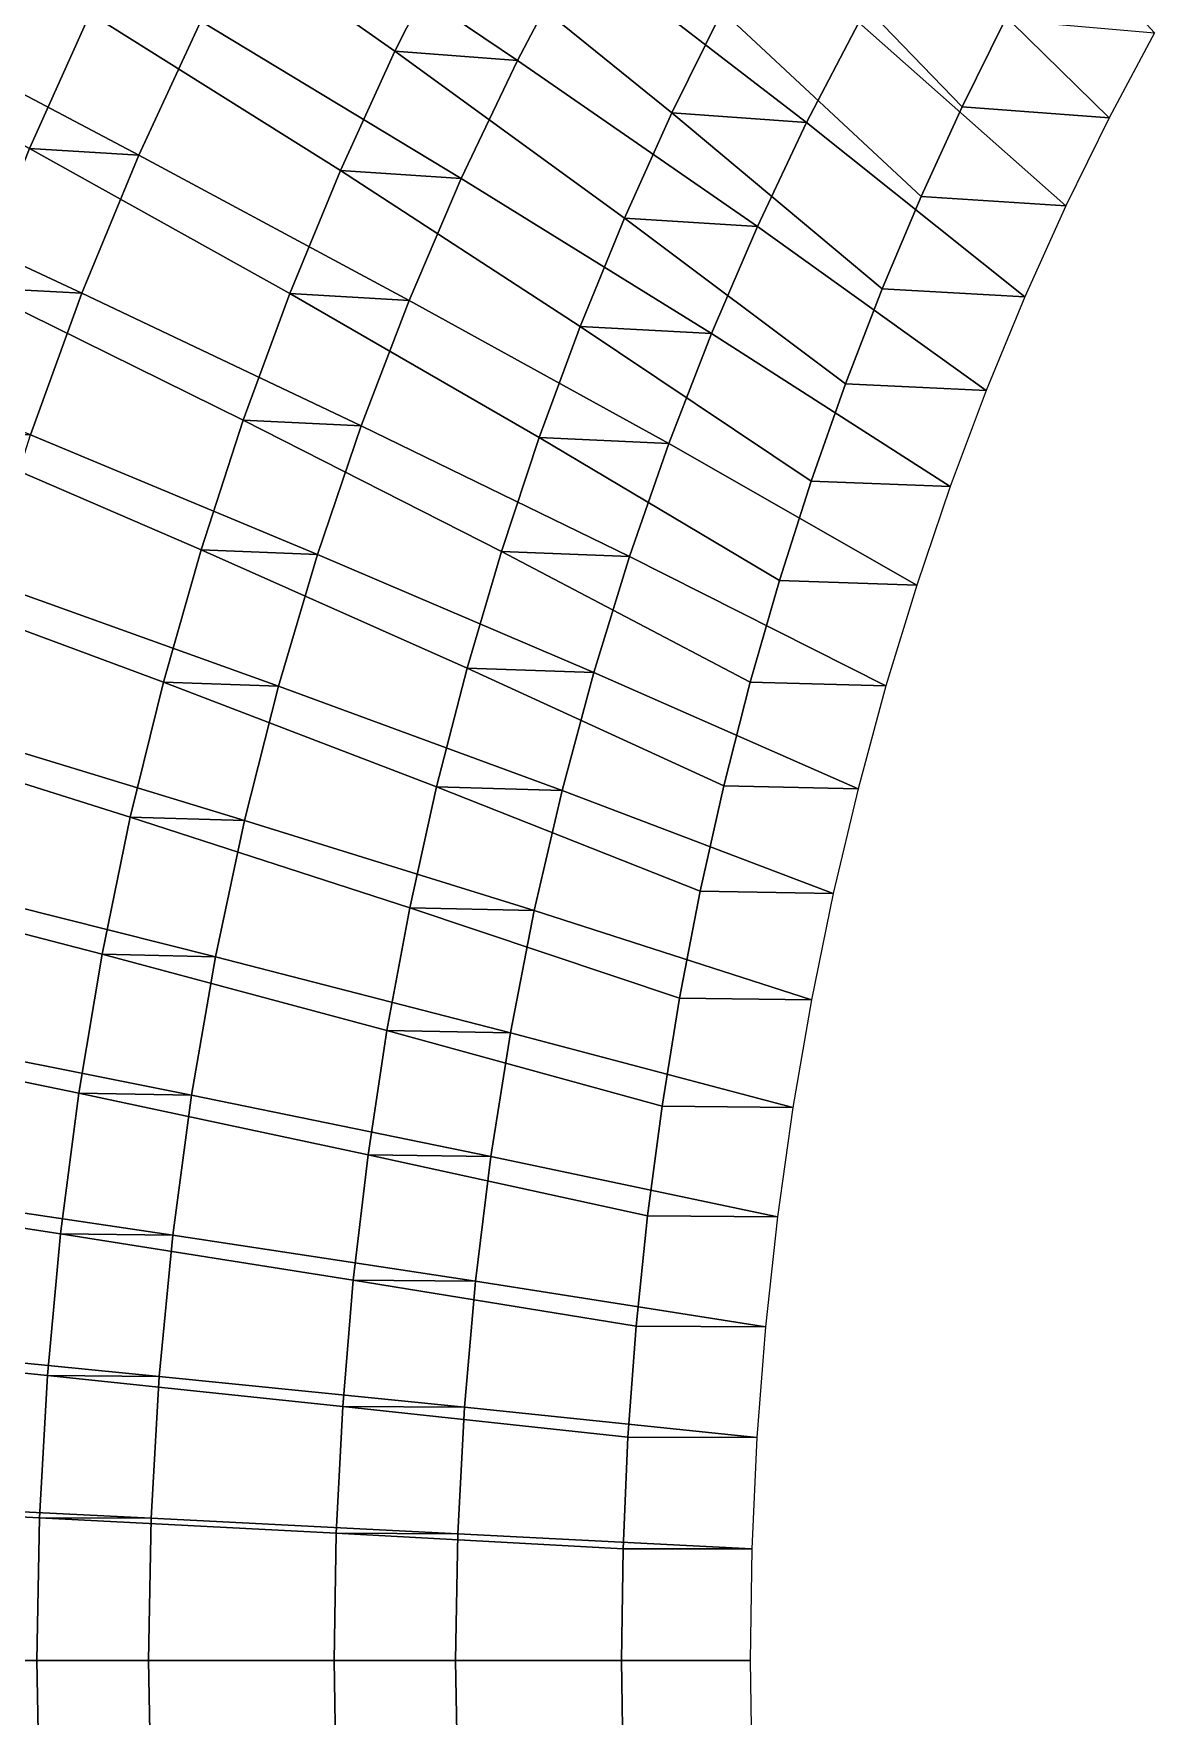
# Model space of a CAD drawing. Header units: metres. Extents: x -2184624 to 1125696, y -1900362 to 1900362.
# Drawn here: x -267987 to -135756, y -6583 to 191972 of the extents above; entities that cross this region are included whole.
import ezdxf

# ---------------------------------------------------------------- set-up
doc = ezdxf.new("R2010")
doc.units = ezdxf.units.M

msp = doc.modelspace()

# ---------------------------------------------------------------- linework, layer by layer
for points in [[(-225351.78, 189896.58, 364849.22), (-253666.45, 209773.9, 389128.78), (-245485.69, 224632.67, 383734.12), (-218485.58, 203520.86, 359870.5)], [(-210905.22, 188817.98, 382062.97), (-240402.67, 208715.47, 406558.66), (-232011.31, 223415.83, 401149.8), (-203825.39, 202279.48, 377048.12)], [(-192682.67, 182610.38, 334789.94), (-218485.58, 203520.86, 359870.5), (-211214.88, 216658.73, 354535.1), (-186768.34, 194621.98, 329953.7)], [(-158441.64, 183327.81, 299600.4), (-180542.2, 206224.4, 324803.12), (-174025.88, 217402.19, 319344.5), (-153366.38, 193594.34, 294763.62)], [(-176782.36, 181470.16, 351681.06), (-203825.39, 202279.48, 377048.12), (-196327.62, 215237.48, 371672.28), (-170634.38, 193303.08, 346774.75)], [(-141096.98, 182035.62, 316289.6), (-164162.67, 204707.1, 341547.88), (-157389.94, 215665.66, 336006.56), (-135755.97, 192085.28, 311336.2)], [(-268459.06, 178436.94, 398722.38), (-300426.88, 195803.19, 422300.47), (-292129.34, 213157.7, 417393.6), (-261335.2, 194364.02, 394127.4)], [(-255572.4, 177650.34, 416173.38), (-288664.3, 195097.06, 439892.53), (-280186.9, 212331.55, 434991.47), (-248267.52, 193448.58, 411568.9)], [(-231785.72, 175810.95, 369464.4), (-261335.2, 194364.02, 394127.4), (-253666.45, 209773.9, 389128.78), (-225351.78, 189896.58, 364849.22)], [(-253666.45, 209773.9, 389128.78), (-240402.67, 208715.47, 406558.66), (-210905.22, 188817.98, 382062.97), (-225351.78, 189896.58, 364849.22)], [(-225351.78, 189896.58, 364849.22), (-210905.22, 188817.98, 382062.97), (-240402.67, 208715.47, 406558.66), (-253666.45, 209773.9, 389128.78)], [(-217538.6, 174879.3, 386710.28), (-248267.52, 193448.58, 411568.9), (-240402.67, 208715.47, 406558.66), (-210905.22, 188817.98, 382062.97)], [(-163280.98, 172741.55, 304166.03), (-186768.34, 194621.98, 329953.7), (-180542.2, 206224.4, 324803.12), (-158441.64, 183327.81, 299600.4)], [(-180542.2, 206224.4, 324803.12), (-164162.67, 204707.1, 341547.88), (-141096.98, 182035.62, 316289.6), (-158441.64, 183327.81, 299600.4)], [(-158441.64, 183327.81, 299600.4), (-141096.98, 182035.62, 316289.6), (-164162.67, 204707.1, 341547.88), (-180542.2, 206224.4, 324803.12)], [(-146192.02, 171643.23, 320963.97), (-170634.38, 193303.08, 346774.75), (-164162.67, 204707.1, 341547.88), (-141096.98, 182035.62, 316289.6)], [(-198263.16, 170207.02, 339305.1), (-225351.78, 189896.58, 364849.22), (-218485.58, 203520.86, 359870.5), (-192682.67, 182610.38, 334789.94)], [(-225351.78, 189896.58, 364849.22), (-210905.22, 188817.98, 382062.97), (-203825.39, 202279.48, 377048.12), (-218485.58, 203520.86, 359870.5)], [(-218485.58, 203520.86, 359870.5), (-203825.39, 202279.48, 377048.12), (-210905.22, 188817.98, 382062.97), (-225351.78, 189896.58, 364849.22)], [(-218485.58, 203520.86, 359870.5), (-203825.39, 202279.48, 377048.12), (-176782.36, 181470.16, 351681.06), (-192682.67, 182610.38, 334789.94)], [(-192682.67, 182610.38, 334789.94), (-176782.36, 181470.16, 351681.06), (-203825.39, 202279.48, 377048.12), (-218485.58, 203520.86, 359870.5)], [(-182583.4, 169227.17, 356260.22), (-210905.22, 188817.98, 382062.97), (-203825.39, 202279.48, 377048.12), (-176782.36, 181470.16, 351681.06)], [(-300426.88, 195803.19, 422300.47), (-288664.3, 195097.06, 439892.53), (-255572.4, 177650.34, 416173.38), (-268459.06, 178436.94, 398722.38)], [(-268459.06, 178436.94, 398722.38), (-255572.4, 177650.34, 416173.38), (-288664.3, 195097.06, 439892.53), (-300426.88, 195803.19, 422300.47)], [(-262285.62, 161358.88, 420364.97), (-296456.16, 177291.25, 444353.16), (-288664.3, 195097.06, 439892.53), (-255572.4, 177650.34, 416173.38)], [(-167869.33, 161847.27, 308454.5), (-192682.67, 182610.38, 334789.94), (-186768.34, 194621.98, 329953.7), (-163280.98, 172741.55, 304166.03)], [(-192682.67, 182610.38, 334789.94), (-176782.36, 181470.16, 351681.06), (-170634.38, 193303.08, 346774.75), (-186768.34, 194621.98, 329953.7)], [(-186768.34, 194621.98, 329953.7), (-170634.38, 193303.08, 346774.75), (-176782.36, 181470.16, 351681.06), (-192682.67, 182610.38, 334789.94)], [(-186768.34, 194621.98, 329953.7), (-170634.38, 193303.08, 346774.75), (-146192.02, 171643.23, 320963.97), (-163280.98, 172741.55, 304166.03)], [(-163280.98, 172741.55, 304166.03), (-146192.02, 171643.23, 320963.97), (-170634.38, 193303.08, 346774.75), (-186768.34, 194621.98, 329953.7)], [(-237760.64, 161292.2, 373708.5), (-268459.06, 178436.94, 398722.38), (-261335.2, 194364.02, 394127.4), (-231785.72, 175810.95, 369464.4)], [(-268459.06, 178436.94, 398722.38), (-255572.4, 177650.34, 416173.38), (-248267.52, 193448.58, 411568.9), (-261335.2, 194364.02, 394127.4)], [(-261335.2, 194364.02, 394127.4), (-248267.52, 193448.58, 411568.9), (-255572.4, 177650.34, 416173.38), (-268459.06, 178436.94, 398722.38)], [(-261335.2, 194364.02, 394127.4), (-248267.52, 193448.58, 411568.9), (-217538.6, 174879.3, 386710.28), (-231785.72, 175810.95, 369464.4)], [(-231785.72, 175810.95, 369464.4), (-217538.6, 174879.3, 386710.28), (-248267.52, 193448.58, 411568.9), (-261335.2, 194364.02, 394127.4)], [(-223698.08, 160492.8, 390982.75), (-255572.4, 177650.34, 416173.38), (-248267.52, 193448.58, 411568.9), (-217538.6, 174879.3, 386710.28)], [(-151024.64, 160920.92, 325353.5), (-176782.36, 181470.16, 351681.06), (-170634.38, 193303.08, 346774.75), (-146192.02, 171643.23, 320963.97)], [(-153366.38, 193594.34, 294763.62), (-135755.97, 192085.28, 311336.2), (-141096.98, 182035.62, 316289.6), (-158441.64, 183327.81, 299600.4)], [(-203488.58, 157431.84, 343492.34), (-231785.72, 175810.95, 369464.4), (-225351.78, 189896.58, 364849.22), (-198263.16, 170207.02, 339305.1)], [(-231785.72, 175810.95, 369464.4), (-217538.6, 174879.3, 386710.28), (-210905.22, 188817.98, 382062.97), (-225351.78, 189896.58, 364849.22)], [(-225351.78, 189896.58, 364849.22), (-210905.22, 188817.98, 382062.97), (-217538.6, 174879.3, 386710.28), (-231785.72, 175810.95, 369464.4)], [(-225351.78, 189896.58, 364849.22), (-210905.22, 188817.98, 382062.97), (-182583.4, 169227.17, 356260.22), (-198263.16, 170207.02, 339305.1)], [(-198263.16, 170207.02, 339305.1), (-182583.4, 169227.17, 356260.22), (-210905.22, 188817.98, 382062.97), (-225351.78, 189896.58, 364849.22)], [(-188015.48, 156595.31, 360505.66), (-217538.6, 174879.3, 386710.28), (-210905.22, 188817.98, 382062.97), (-182583.4, 169227.17, 356260.22)], [(-158441.64, 183327.81, 299600.4), (-141096.98, 182035.62, 316289.6), (-146192.02, 171643.23, 320963.97), (-163280.98, 172741.55, 304166.03)], [(-172193.17, 150654.2, 312460.44), (-198263.16, 170207.02, 339305.1), (-192682.67, 182610.38, 334789.94), (-167869.33, 161847.27, 308454.5)], [(-198263.16, 170207.02, 339305.1), (-182583.4, 169227.17, 356260.22), (-176782.36, 181470.16, 351681.06), (-192682.67, 182610.38, 334789.94)], [(-192682.67, 182610.38, 334789.94), (-176782.36, 181470.16, 351681.06), (-182583.4, 169227.17, 356260.22), (-198263.16, 170207.02, 339305.1)], [(-192682.67, 182610.38, 334789.94), (-176782.36, 181470.16, 351681.06), (-151024.64, 160920.92, 325353.5), (-167869.33, 161847.27, 308454.5)], [(-167869.33, 161847.27, 308454.5), (-151024.64, 160920.92, 325353.5), (-176782.36, 181470.16, 351681.06), (-192682.67, 182610.38, 334789.94)], [(-155579.89, 149879.7, 329452.62), (-182583.4, 169227.17, 356260.22), (-176782.36, 181470.16, 351681.06), (-151024.64, 160920.92, 325353.5)], [(-308054.66, 177890.1, 426767.4), (-296456.16, 177291.25, 444353.16), (-262285.62, 161358.88, 420364.97), (-275006.88, 162029.53, 402906.28)], [(-275006.88, 162029.53, 402906.28), (-262285.62, 161358.88, 420364.97), (-296456.16, 177291.25, 444353.16), (-308054.66, 177890.1, 426767.4)], [(-268377.38, 144614.86, 424136.75), (-303527.1, 158961.64, 448365.88), (-296456.16, 177291.25, 444353.16), (-262285.62, 161358.88, 420364.97)], [(-243250.81, 146370.4, 377574.34), (-275006.88, 162029.53, 402906.28), (-268459.06, 178436.94, 398722.38), (-237760.64, 161292.2, 373708.5)], [(-275006.88, 162029.53, 402906.28), (-262285.62, 161358.88, 420364.97), (-255572.4, 177650.34, 416173.38), (-268459.06, 178436.94, 398722.38)], [(-268459.06, 178436.94, 398722.38), (-255572.4, 177650.34, 416173.38), (-262285.62, 161358.88, 420364.97), (-275006.88, 162029.53, 402906.28)], [(-268459.06, 178436.94, 398722.38), (-255572.4, 177650.34, 416173.38), (-223698.08, 160492.8, 390982.75), (-237760.64, 161292.2, 373708.5)], [(-237760.64, 161292.2, 373708.5), (-223698.08, 160492.8, 390982.75), (-255572.4, 177650.34, 416173.38), (-268459.06, 178436.94, 398722.38)], [(-229357.31, 145689.81, 394873.53), (-262285.62, 161358.88, 420364.97), (-255572.4, 177650.34, 416173.38), (-223698.08, 160492.8, 390982.75)], [(-208338.39, 144306.69, 347344.7), (-237760.64, 161292.2, 373708.5), (-231785.72, 175810.95, 369464.4), (-203488.58, 157431.84, 343492.34)], [(-237760.64, 161292.2, 373708.5), (-223698.08, 160492.8, 390982.75), (-217538.6, 174879.3, 386710.28), (-231785.72, 175810.95, 369464.4)], [(-231785.72, 175810.95, 369464.4), (-217538.6, 174879.3, 386710.28), (-223698.08, 160492.8, 390982.75), (-237760.64, 161292.2, 373708.5)], [(-231785.72, 175810.95, 369464.4), (-217538.6, 174879.3, 386710.28), (-188015.48, 156595.31, 360505.66), (-203488.58, 157431.84, 343492.34)], [(-203488.58, 157431.84, 343492.34), (-188015.48, 156595.31, 360505.66), (-217538.6, 174879.3, 386710.28), (-231785.72, 175810.95, 369464.4)], [(-193057.17, 143597.53, 364410.56), (-223698.08, 160492.8, 390982.75), (-217538.6, 174879.3, 386710.28), (-188015.48, 156595.31, 360505.66)], [(-163280.98, 172741.55, 304166.03), (-146192.02, 171643.23, 320963.97), (-151024.64, 160920.92, 325353.5), (-167869.33, 161847.27, 308454.5)], [(-176236.73, 139178.11, 316177.7), (-203488.58, 157431.84, 343492.34), (-198263.16, 170207.02, 339305.1), (-172193.17, 150654.2, 312460.44)], [(-203488.58, 157431.84, 343492.34), (-188015.48, 156595.31, 360505.66), (-182583.4, 169227.17, 356260.22), (-198263.16, 170207.02, 339305.1)], [(-198263.16, 170207.02, 339305.1), (-182583.4, 169227.17, 356260.22), (-188015.48, 156595.31, 360505.66), (-203488.58, 157431.84, 343492.34)], [(-198263.16, 170207.02, 339305.1), (-182583.4, 169227.17, 356260.22), (-155579.89, 149879.7, 329452.62), (-172193.17, 150654.2, 312460.44)], [(-172193.17, 150654.2, 312460.44), (-155579.89, 149879.7, 329452.62), (-182583.4, 169227.17, 356260.22), (-198263.16, 170207.02, 339305.1)], [(-159840.95, 138536.61, 333255.25), (-188015.48, 156595.31, 360505.66), (-182583.4, 169227.17, 356260.22), (-155579.89, 149879.7, 329452.62)], [(-248232.64, 131078.58, 381054.75), (-280949.3, 145181.27, 406671.94), (-275006.88, 162029.53, 402906.28), (-243250.81, 146370.4, 377574.34)], [(-280949.3, 145181.27, 406671.94), (-268377.38, 144614.86, 424136.75), (-262285.62, 161358.88, 420364.97), (-275006.88, 162029.53, 402906.28)], [(-275006.88, 162029.53, 402906.28), (-262285.62, 161358.88, 420364.97), (-268377.38, 144614.86, 424136.75), (-280949.3, 145181.27, 406671.94)], [(-275006.88, 162029.53, 402906.28), (-262285.62, 161358.88, 420364.97), (-229357.31, 145689.81, 394873.53), (-243250.81, 146370.4, 377574.34)], [(-243250.81, 146370.4, 377574.34), (-229357.31, 145689.81, 394873.53), (-262285.62, 161358.88, 420364.97), (-275006.88, 162029.53, 402906.28)], [(-234492.05, 130504.62, 398375.62), (-268377.38, 144614.86, 424136.75), (-262285.62, 161358.88, 420364.97), (-229357.31, 145689.81, 394873.53)], [(-212792.9, 130855.75, 350855.2), (-243250.81, 146370.4, 377574.34), (-237760.64, 161292.2, 373708.5), (-208338.39, 144306.69, 347344.7)], [(-243250.81, 146370.4, 377574.34), (-229357.31, 145689.81, 394873.53), (-223698.08, 160492.8, 390982.75), (-237760.64, 161292.2, 373708.5)], [(-237760.64, 161292.2, 373708.5), (-223698.08, 160492.8, 390982.75), (-229357.31, 145689.81, 394873.53), (-243250.81, 146370.4, 377574.34)], [(-237760.64, 161292.2, 373708.5), (-223698.08, 160492.8, 390982.75), (-193057.17, 143597.53, 364410.56), (-208338.39, 144306.69, 347344.7)], [(-208338.39, 144306.69, 347344.7), (-193057.17, 143597.53, 364410.56), (-223698.08, 160492.8, 390982.75), (-237760.64, 161292.2, 373708.5)], [(-167869.33, 161847.27, 308454.5), (-151024.64, 160920.92, 325353.5), (-155579.89, 149879.7, 329452.62), (-172193.17, 150654.2, 312460.44)], [(-197687.81, 130259.484, 367968.06), (-229357.31, 145689.81, 394873.53), (-223698.08, 160492.8, 390982.75), (-193057.17, 143597.53, 364410.56)], [(-179985.66, 127435.38, 319598.84), (-208338.39, 144306.69, 347344.7), (-203488.58, 157431.84, 343492.34), (-176236.73, 139178.11, 316177.7)], [(-208338.39, 144306.69, 347344.7), (-193057.17, 143597.53, 364410.56), (-188015.48, 156595.31, 360505.66), (-203488.58, 157431.84, 343492.34)], [(-203488.58, 157431.84, 343492.34), (-188015.48, 156595.31, 360505.66), (-193057.17, 143597.53, 364410.56), (-208338.39, 144306.69, 347344.7)], [(-203488.58, 157431.84, 343492.34), (-188015.48, 156595.31, 360505.66), (-159840.95, 138536.61, 333255.25), (-176236.73, 139178.11, 316177.7)], [(-176236.73, 139178.11, 316177.7), (-159840.95, 138536.61, 333255.25), (-188015.48, 156595.31, 360505.66), (-203488.58, 157431.84, 343492.34)], [(-163792.38, 126909.1, 336754.22), (-193057.17, 143597.53, 364410.56), (-188015.48, 156595.31, 360505.66), (-159840.95, 138536.61, 333255.25)], [(-172193.17, 150654.2, 312460.44), (-155579.89, 149879.7, 329452.62), (-159840.95, 138536.61, 333255.25), (-176236.73, 139178.11, 316177.7)], [(-252683.72, 115451.47, 384143.22), (-286259.7, 127934.27, 410012.5), (-280949.3, 145181.27, 406671.94), (-248232.64, 131078.58, 381054.75)], [(-280949.3, 145181.27, 406671.94), (-268377.38, 144614.86, 424136.75), (-234492.05, 130504.62, 398375.62), (-248232.64, 131078.58, 381054.75)], [(-248232.64, 131078.58, 381054.75), (-234492.05, 130504.62, 398375.62), (-268377.38, 144614.86, 424136.75), (-280949.3, 145181.27, 406671.94)], [(-216833.12, 117104.88, 354016.94), (-248232.64, 131078.58, 381054.75), (-243250.81, 146370.4, 377574.34), (-212792.9, 130855.75, 350855.2)], [(-248232.64, 131078.58, 381054.75), (-234492.05, 130504.62, 398375.62), (-229357.31, 145689.81, 394873.53), (-243250.81, 146370.4, 377574.34)], [(-243250.81, 146370.4, 377574.34), (-229357.31, 145689.81, 394873.53), (-234492.05, 130504.62, 398375.62), (-248232.64, 131078.58, 381054.75)], [(-243250.81, 146370.4, 377574.34), (-229357.31, 145689.81, 394873.53), (-197687.81, 130259.484, 367968.06), (-212792.9, 130855.75, 350855.2)], [(-212792.9, 130855.75, 350855.2), (-197687.81, 130259.484, 367968.06), (-229357.31, 145689.81, 394873.53), (-243250.81, 146370.4, 377574.34)], [(-201887.72, 116608.43, 371171.44), (-234492.05, 130504.62, 398375.62), (-229357.31, 145689.81, 394873.53), (-197687.81, 130259.484, 367968.06)], [(-239079.34, 114973.34, 401482.72), (-273820.56, 127461.664, 427482.2), (-268377.38, 144614.86, 424136.75), (-234492.05, 130504.62, 398375.62)], [(-183425.72, 115443.9, 322717.4), (-212792.9, 130855.75, 350855.2), (-208338.39, 144306.69, 347344.7), (-179985.66, 127435.38, 319598.84)], [(-212792.9, 130855.75, 350855.2), (-197687.81, 130259.484, 367968.06), (-193057.17, 143597.53, 364410.56), (-208338.39, 144306.69, 347344.7)], [(-208338.39, 144306.69, 347344.7), (-193057.17, 143597.53, 364410.56), (-197687.81, 130259.484, 367968.06), (-212792.9, 130855.75, 350855.2)], [(-208338.39, 144306.69, 347344.7), (-193057.17, 143597.53, 364410.56), (-163792.38, 126909.1, 336754.22), (-179985.66, 127435.38, 319598.84)], [(-179985.66, 127435.38, 319598.84), (-163792.38, 126909.1, 336754.22), (-193057.17, 143597.53, 364410.56), (-208338.39, 144306.69, 347344.7)], [(-167418.84, 115016.77, 339942.97), (-197687.81, 130259.484, 367968.06), (-193057.17, 143597.53, 364410.56), (-163792.38, 126909.1, 336754.22)], [(-176236.73, 139178.11, 316177.7), (-159840.95, 138536.61, 333255.25), (-163792.38, 126909.1, 336754.22), (-179985.66, 127435.38, 319598.84)], [(-220441.66, 103082.46, 356823.4), (-252683.72, 115451.47, 384143.22), (-248232.64, 131078.58, 381054.75), (-216833.12, 117104.88, 354016.94)], [(-252683.72, 115451.47, 384143.22), (-239079.34, 114973.34, 401482.72), (-234492.05, 130504.62, 398375.62), (-248232.64, 131078.58, 381054.75)], [(-248232.64, 131078.58, 381054.75), (-234492.05, 130504.62, 398375.62), (-239079.34, 114973.34, 401482.72), (-252683.72, 115451.47, 384143.22)], [(-248232.64, 131078.58, 381054.75), (-234492.05, 130504.62, 398375.62), (-201887.72, 116608.43, 371171.44), (-216833.12, 117104.88, 354016.94)], [(-216833.12, 117104.88, 354016.94), (-201887.72, 116608.43, 371171.44), (-234492.05, 130504.62, 398375.62), (-248232.64, 131078.58, 381054.75)], [(-205638.78, 102674.02, 374014.28), (-239079.34, 114973.34, 401482.72), (-234492.05, 130504.62, 398375.62), (-201887.72, 116608.43, 371171.44)], [(-186543.48, 103223.71, 325527.25), (-216833.12, 117104.88, 354016.94), (-212792.9, 130855.75, 350855.2), (-183425.72, 115443.9, 322717.4)], [(-216833.12, 117104.88, 354016.94), (-201887.72, 116608.43, 371171.44), (-197687.81, 130259.484, 367968.06), (-212792.9, 130855.75, 350855.2)], [(-212792.9, 130855.75, 350855.2), (-197687.81, 130259.484, 367968.06), (-201887.72, 116608.43, 371171.44), (-216833.12, 117104.88, 354016.94)], [(-212792.9, 130855.75, 350855.2), (-197687.81, 130259.484, 367968.06), (-167418.84, 115016.77, 339942.97), (-183425.72, 115443.9, 322717.4)], [(-183425.72, 115443.9, 322717.4), (-167418.84, 115016.77, 339942.97), (-197687.81, 130259.484, 367968.06), (-212792.9, 130855.75, 350855.2)], [(-170705.89, 102881.24, 342815.3), (-201887.72, 116608.43, 371171.44), (-197687.81, 130259.484, 367968.06), (-167418.84, 115016.77, 339942.97)], [(-256584.12, 99526.516, 386833.56), (-290913.7, 110332.83, 412921.6), (-286259.7, 127934.27, 410012.5), (-252683.72, 115451.47, 384143.22)], [(-286259.7, 127934.27, 410012.5), (-273820.56, 127461.664, 427482.2), (-239079.34, 114973.34, 401482.72), (-252683.72, 115451.47, 384143.22)], [(-252683.72, 115451.47, 384143.22), (-239079.34, 114973.34, 401482.72), (-273820.56, 127461.664, 427482.2), (-286259.7, 127934.27, 410012.5)], [(-243098.81, 99134.58, 404188.88), (-278590.44, 109944.91, 430395.03), (-273820.56, 127461.664, 427482.2), (-239079.34, 114973.34, 401482.72)], [(-179985.66, 127435.38, 319598.84), (-163792.38, 126909.1, 336754.22), (-167418.84, 115016.77, 339942.97), (-183425.72, 115443.9, 322717.4)], [(-223602.97, 88818.35, 359268.66), (-256584.12, 99526.516, 386833.56), (-252683.72, 115451.47, 384143.22), (-220441.66, 103082.46, 356823.4)], [(-256584.12, 99526.516, 386833.56), (-243098.81, 99134.58, 404188.88), (-239079.34, 114973.34, 401482.72), (-252683.72, 115451.47, 384143.22)], [(-252683.72, 115451.47, 384143.22), (-239079.34, 114973.34, 401482.72), (-243098.81, 99134.58, 404188.88), (-256584.12, 99526.516, 386833.56)], [(-252683.72, 115451.47, 384143.22), (-239079.34, 114973.34, 401482.72), (-205638.78, 102674.02, 374014.28), (-220441.66, 103082.46, 356823.4)], [(-220441.66, 103082.46, 356823.4), (-205638.78, 102674.02, 374014.28), (-239079.34, 114973.34, 401482.72), (-252683.72, 115451.47, 384143.22)], [(-189326.7, 90794.12, 328022.56), (-220441.66, 103082.46, 356823.4), (-216833.12, 117104.88, 354016.94), (-186543.48, 103223.71, 325527.25)], [(-220441.66, 103082.46, 356823.4), (-205638.78, 102674.02, 374014.28), (-201887.72, 116608.43, 371171.44), (-216833.12, 117104.88, 354016.94)], [(-216833.12, 117104.88, 354016.94), (-201887.72, 116608.43, 371171.44), (-205638.78, 102674.02, 374014.28), (-220441.66, 103082.46, 356823.4)], [(-216833.12, 117104.88, 354016.94), (-201887.72, 116608.43, 371171.44), (-170705.89, 102881.24, 342815.3), (-186543.48, 103223.71, 325527.25)], [(-186543.48, 103223.71, 325527.25), (-170705.89, 102881.24, 342815.3), (-201887.72, 116608.43, 371171.44), (-216833.12, 117104.88, 354016.94)], [(-173640.48, 90523.305, 345365.56), (-205638.78, 102674.02, 374014.28), (-201887.72, 116608.43, 371171.44), (-170705.89, 102881.24, 342815.3)], [(-183425.72, 115443.9, 322717.4), (-167418.84, 115016.77, 339942.97), (-170705.89, 102881.24, 342815.3), (-186543.48, 103223.71, 325527.25)], [(-208924.84, 88487.65, 376490.78), (-243098.81, 99134.58, 404188.88), (-239079.34, 114973.34, 401482.72), (-205638.78, 102674.02, 374014.28)], [(-259915.75, 83342.58, 389119.8), (-294889.28, 92423.42, 415393.5), (-290913.7, 110332.83, 412921.6), (-256584.12, 99526.516, 386833.56)], [(-290913.7, 110332.83, 412921.6), (-278590.44, 109944.91, 430395.03), (-243098.81, 99134.58, 404188.88), (-256584.12, 99526.516, 386833.56)], [(-256584.12, 99526.516, 386833.56), (-243098.81, 99134.58, 404188.88), (-278590.44, 109944.91, 430395.03), (-290913.7, 110332.83, 412921.6)], [(-246531.94, 83028.58, 406488.25), (-282664.66, 92112.266, 432869.8), (-278590.44, 109944.91, 430395.03), (-243098.81, 99134.58, 404188.88)], [(-191763.97, 78177.555, 330197.66), (-223602.97, 88818.35, 359268.66), (-220441.66, 103082.46, 356823.4), (-189326.7, 90794.12, 328022.56)], [(-223602.97, 88818.35, 359268.66), (-208924.84, 88487.65, 376490.78), (-205638.78, 102674.02, 374014.28), (-220441.66, 103082.46, 356823.4)], [(-220441.66, 103082.46, 356823.4), (-205638.78, 102674.02, 374014.28), (-208924.84, 88487.65, 376490.78), (-223602.97, 88818.35, 359268.66)], [(-220441.66, 103082.46, 356823.4), (-205638.78, 102674.02, 374014.28), (-173640.48, 90523.305, 345365.56), (-189326.7, 90794.12, 328022.56)], [(-189326.7, 90794.12, 328022.56), (-173640.48, 90523.305, 345365.56), (-205638.78, 102674.02, 374014.28), (-220441.66, 103082.46, 356823.4)], [(-176210.5, 77966.96, 347588.16), (-208924.84, 88487.65, 376490.78), (-205638.78, 102674.02, 374014.28), (-173640.48, 90523.305, 345365.56)], [(-186543.48, 103223.71, 325527.25), (-170705.89, 102881.24, 342815.3), (-173640.48, 90523.305, 345365.56), (-189326.7, 90794.12, 328022.56)], [(-226302.8, 74343.484, 361347.66), (-259915.75, 83342.58, 389119.8), (-256584.12, 99526.516, 386833.56), (-223602.97, 88818.35, 359268.66)], [(-259915.75, 83342.58, 389119.8), (-246531.94, 83028.58, 406488.25), (-243098.81, 99134.58, 404188.88), (-256584.12, 99526.516, 386833.56)], [(-256584.12, 99526.516, 386833.56), (-243098.81, 99134.58, 404188.88), (-246531.94, 83028.58, 406488.25), (-259915.75, 83342.58, 389119.8)], [(-256584.12, 99526.516, 386833.56), (-243098.81, 99134.58, 404188.88), (-208924.84, 88487.65, 376490.78), (-223602.97, 88818.35, 359268.66)], [(-223602.97, 88818.35, 359268.66), (-208924.84, 88487.65, 376490.78), (-243098.81, 99134.58, 404188.88), (-256584.12, 99526.516, 386833.56)], [(-211731.2, 74081.625, 378596.03), (-246531.94, 83028.58, 406488.25), (-243098.81, 99134.58, 404188.88), (-208924.84, 88487.65, 376490.78)], [(-262663.38, 66940.164, 390997.5), (-298168.25, 74254.5, 417423.16), (-294889.28, 92423.42, 415393.5), (-259915.75, 83342.58, 389119.8)], [(-294889.28, 92423.42, 415393.5), (-282664.66, 92112.266, 432869.8), (-246531.94, 83028.58, 406488.25), (-259915.75, 83342.58, 389119.8)], [(-259915.75, 83342.58, 389119.8), (-246531.94, 83028.58, 406488.25), (-282664.66, 92112.266, 432869.8), (-294889.28, 92423.42, 415393.5)], [(-249363.08, 66697.32, 408376.44), (-286024.75, 74013.5, 434901.6), (-282664.66, 92112.266, 432869.8), (-246531.94, 83028.58, 406488.25)], [(-189326.7, 90794.12, 328022.56), (-173640.48, 90523.305, 345365.56), (-176210.5, 77966.96, 347588.16), (-191763.97, 78177.555, 330197.66)], [(-193844.19, 65400.945, 332046.9), (-226302.8, 74343.484, 361347.66), (-223602.97, 88818.35, 359268.66), (-191763.97, 78177.555, 330197.66)], [(-226302.8, 74343.484, 361347.66), (-211731.2, 74081.625, 378596.03), (-208924.84, 88487.65, 376490.78), (-223602.97, 88818.35, 359268.66)], [(-223602.97, 88818.35, 359268.66), (-208924.84, 88487.65, 376490.78), (-211731.2, 74081.625, 378596.03), (-226302.8, 74343.484, 361347.66)], [(-223602.97, 88818.35, 359268.66), (-208924.84, 88487.65, 376490.78), (-176210.5, 77966.96, 347588.16), (-191763.97, 78177.555, 330197.66)], [(-191763.97, 78177.555, 330197.66), (-176210.5, 77966.96, 347588.16), (-208924.84, 88487.65, 376490.78), (-223602.97, 88818.35, 359268.66)], [(-178404.12, 65240.64, 349477.47), (-211731.2, 74081.625, 378596.03), (-208924.84, 88487.65, 376490.78), (-176210.5, 77966.96, 347588.16)], [(-228528.95, 59690.82, 363055.28), (-262663.38, 66940.164, 390997.5), (-259915.75, 83342.58, 389119.8), (-226302.8, 74343.484, 361347.66)], [(-262663.38, 66940.164, 390997.5), (-249363.08, 66697.32, 408376.44), (-246531.94, 83028.58, 406488.25), (-259915.75, 83342.58, 389119.8)], [(-259915.75, 83342.58, 389119.8), (-246531.94, 83028.58, 406488.25), (-249363.08, 66697.32, 408376.44), (-262663.38, 66940.164, 390997.5)], [(-259915.75, 83342.58, 389119.8), (-246531.94, 83028.58, 406488.25), (-211731.2, 74081.625, 378596.03), (-226302.8, 74343.484, 361347.66)], [(-226302.8, 74343.484, 361347.66), (-211731.2, 74081.625, 378596.03), (-246531.94, 83028.58, 406488.25), (-259915.75, 83342.58, 389119.8)], [(-214045.11, 59490.258, 380325.03), (-249363.08, 66697.32, 408376.44), (-246531.94, 83028.58, 406488.25), (-211731.2, 74081.625, 378596.03)], [(-191763.97, 78177.555, 330197.66), (-176210.5, 77966.96, 347588.16), (-178404.12, 65240.64, 349477.47), (-193844.19, 65400.945, 332046.9)], [(-264814.03, 50360.98, 392462.44), (-300734.84, 55876.008, 419006.22), (-298168.25, 74254.5, 417423.16), (-262663.38, 66940.164, 390997.5)], [(-298168.25, 74254.5, 417423.16), (-286024.75, 74013.5, 434901.6), (-249363.08, 66697.32, 408376.44), (-262663.38, 66940.164, 390997.5)], [(-262663.38, 66940.164, 390997.5), (-249363.08, 66697.32, 408376.44), (-286024.75, 74013.5, 434901.6), (-298168.25, 74254.5, 417423.16)], [(-251578.98, 50183.74, 409849.44), (-288654.72, 55699.9, 436486.22), (-286024.75, 74013.5, 434901.6), (-249363.08, 66697.32, 408376.44)], [(-195558.69, 52489.13, 333566.03), (-228528.95, 59690.82, 363055.28), (-226302.8, 74343.484, 361347.66), (-193844.19, 65400.945, 332046.9)], [(-228528.95, 59690.82, 363055.28), (-214045.11, 59490.258, 380325.03), (-211731.2, 74081.625, 378596.03), (-226302.8, 74343.484, 361347.66)], [(-226302.8, 74343.484, 361347.66), (-211731.2, 74081.625, 378596.03), (-214045.11, 59490.258, 380325.03), (-228528.95, 59690.82, 363055.28)], [(-226302.8, 74343.484, 361347.66), (-211731.2, 74081.625, 378596.03), (-178404.12, 65240.64, 349477.47), (-193844.19, 65400.945, 332046.9)], [(-193844.19, 65400.945, 332046.9), (-178404.12, 65240.64, 349477.47), (-211731.2, 74081.625, 378596.03), (-226302.8, 74343.484, 361347.66)], [(-180212.19, 52370.77, 351029.34), (-214045.11, 59490.258, 380325.03), (-211731.2, 74081.625, 378596.03), (-178404.12, 65240.64, 349477.47)], [(-230271.23, 44895.168, 364387.62), (-264814.03, 50360.98, 392462.44), (-262663.38, 66940.164, 390997.5), (-228528.95, 59690.82, 363055.28)], [(-264814.03, 50360.98, 392462.44), (-251578.98, 50183.74, 409849.44), (-249363.08, 66697.32, 408376.44), (-262663.38, 66940.164, 390997.5)], [(-262663.38, 66940.164, 390997.5), (-249363.08, 66697.32, 408376.44), (-251578.98, 50183.74, 409849.44), (-264814.03, 50360.98, 392462.44)], [(-262663.38, 66940.164, 390997.5), (-249363.08, 66697.32, 408376.44), (-214045.11, 59490.258, 380325.03), (-228528.95, 59690.82, 363055.28)], [(-228528.95, 59690.82, 363055.28), (-214045.11, 59490.258, 380325.03), (-249363.08, 66697.32, 408376.44), (-262663.38, 66940.164, 390997.5)], [(-215856.02, 44749.996, 381673.88), (-251578.98, 50183.74, 409849.44), (-249363.08, 66697.32, 408376.44), (-214045.11, 59490.258, 380325.03)], [(-193844.19, 65400.945, 332046.9), (-178404.12, 65240.64, 349477.47), (-180212.19, 52370.77, 351029.34), (-195558.69, 52489.13, 333566.03)], [(-196900.52, 39464.207, 334751.8), (-230271.23, 44895.168, 364387.62), (-228528.95, 59690.82, 363055.28), (-195558.69, 52489.13, 333566.03)], [(-230271.23, 44895.168, 364387.62), (-215856.02, 44749.996, 381673.88), (-214045.11, 59490.258, 380325.03), (-228528.95, 59690.82, 363055.28)], [(-228528.95, 59690.82, 363055.28), (-214045.11, 59490.258, 380325.03), (-215856.02, 44749.996, 381673.88), (-230271.23, 44895.168, 364387.62)], [(-228528.95, 59690.82, 363055.28), (-214045.11, 59490.258, 380325.03), (-180212.19, 52370.77, 351029.34), (-195558.69, 52489.13, 333566.03)], [(-195558.69, 52489.13, 333566.03), (-180212.19, 52370.77, 351029.34), (-214045.11, 59490.258, 380325.03), (-228528.95, 59690.82, 363055.28)], [(-181627.23, 39381.254, 352240.5), (-215856.02, 44749.996, 381673.88), (-214045.11, 59490.258, 380325.03), (-180212.19, 52370.77, 351029.34)], [(-266357.4, 33648.48, 393511.1), (-302576.88, 37339.2, 420139.4), (-300734.84, 55876.008, 419006.22), (-264814.03, 50360.98, 392462.44)], [(-300734.84, 55876.008, 419006.22), (-288654.72, 55699.9, 436486.22), (-251578.98, 50183.74, 409849.44), (-264814.03, 50360.98, 392462.44)], [(-264814.03, 50360.98, 392462.44), (-251578.98, 50183.74, 409849.44), (-288654.72, 55699.9, 436486.22), (-300734.84, 55876.008, 419006.22)], [(-253169.17, 33532.598, 410903.84), (-290542.12, 37223.973, 437620.4), (-288654.72, 55699.9, 436486.22), (-251578.98, 50183.74, 409849.44)], [(-195558.69, 52489.13, 333566.03), (-180212.19, 52370.77, 351029.34), (-181627.23, 39381.254, 352240.5), (-196900.52, 39464.207, 334751.8)], [(-231521.5, 29991.22, 365341.53), (-266357.4, 33648.48, 393511.1), (-264814.03, 50360.98, 392462.44), (-230271.23, 44895.168, 364387.62)], [(-266357.4, 33648.48, 393511.1), (-253169.17, 33532.598, 410903.84), (-251578.98, 50183.74, 409849.44), (-264814.03, 50360.98, 392462.44)], [(-264814.03, 50360.98, 392462.44), (-251578.98, 50183.74, 409849.44), (-253169.17, 33532.598, 410903.84), (-266357.4, 33648.48, 393511.1)], [(-264814.03, 50360.98, 392462.44), (-251578.98, 50183.74, 409849.44), (-215856.02, 44749.996, 381673.88), (-230271.23, 44895.168, 364387.62)], [(-230271.23, 44895.168, 364387.62), (-215856.02, 44749.996, 381673.88), (-251578.98, 50183.74, 409849.44), (-264814.03, 50360.98, 392462.44)], [(-217155.5, 29896.967, 382639.53), (-253169.17, 33532.598, 410903.84), (-251578.98, 50183.74, 409849.44), (-215856.02, 44749.996, 381673.88)], [(-197863.38, 26354.14, 335601.12), (-231521.5, 29991.22, 365341.53), (-230271.23, 44895.168, 364387.62), (-196900.52, 39464.207, 334751.8)], [(-231521.5, 29991.22, 365341.53), (-217155.5, 29896.967, 382639.53), (-215856.02, 44749.996, 381673.88), (-230271.23, 44895.168, 364387.62)], [(-230271.23, 44895.168, 364387.62), (-215856.02, 44749.996, 381673.88), (-217155.5, 29896.967, 382639.53), (-231521.5, 29991.22, 365341.53)], [(-230271.23, 44895.168, 364387.62), (-215856.02, 44749.996, 381673.88), (-181627.23, 39381.254, 352240.5), (-196900.52, 39464.207, 334751.8)], [(-196900.52, 39464.207, 334751.8), (-181627.23, 39381.254, 352240.5), (-215856.02, 44749.996, 381673.88), (-230271.23, 44895.168, 364387.62)], [(-182642.66, 26301.633, 353107.94), (-217155.5, 29896.967, 382639.53), (-215856.02, 44749.996, 381673.88), (-181627.23, 39381.254, 352240.5)], [(-196900.52, 39464.207, 334751.8), (-181627.23, 39381.254, 352240.5), (-182642.66, 26301.633, 353107.94), (-197863.38, 26354.14, 335601.12)], [(-267286.44, 16846.691, 394141.2), (-303685.78, 18696.152, 420820.38), (-302576.88, 37339.2, 420139.4), (-266357.4, 33648.48, 393511.1)], [(-302576.88, 37339.2, 420139.4), (-290542.12, 37223.973, 437620.4), (-253169.17, 33532.598, 410903.84), (-266357.4, 33648.48, 393511.1)], [(-266357.4, 33648.48, 393511.1), (-253169.17, 33532.598, 410903.84), (-290542.12, 37223.973, 437620.4), (-302576.88, 37339.2, 420139.4)], [(-254126.34, 16789.43, 411537.3), (-291678.34, 18639.219, 438301.94), (-290542.12, 37223.973, 437620.4), (-253169.17, 33532.598, 410903.84)], [(-232273.97, 15013.845, 365914.9), (-267286.44, 16846.691, 394141.2), (-266357.4, 33648.48, 393511.1), (-231521.5, 29991.22, 365341.53)], [(-267286.44, 16846.691, 394141.2), (-254126.34, 16789.43, 411537.3), (-253169.17, 33532.598, 410903.84), (-266357.4, 33648.48, 393511.1)], [(-266357.4, 33648.48, 393511.1), (-253169.17, 33532.598, 410903.84), (-254126.34, 16789.43, 411537.3), (-267286.44, 16846.691, 394141.2)], [(-266357.4, 33648.48, 393511.1), (-253169.17, 33532.598, 410903.84), (-217155.5, 29896.967, 382639.53), (-231521.5, 29991.22, 365341.53)], [(-231521.5, 29991.22, 365341.53), (-217155.5, 29896.967, 382639.53), (-253169.17, 33532.598, 410903.84), (-266357.4, 33648.48, 393511.1)], [(-217937.6, 14967.468, 383219.9), (-254126.34, 16789.43, 411537.3), (-253169.17, 33532.598, 410903.84), (-217155.5, 29896.967, 382639.53)], [(-198442.7, 13191.115, 336111.4), (-232273.97, 15013.845, 365914.9), (-231521.5, 29991.22, 365341.53), (-197863.38, 26354.14, 335601.12)], [(-232273.97, 15013.845, 365914.9), (-217937.6, 14967.468, 383219.9), (-217155.5, 29896.967, 382639.53), (-231521.5, 29991.22, 365341.53)], [(-231521.5, 29991.22, 365341.53), (-217155.5, 29896.967, 382639.53), (-217937.6, 14967.468, 383219.9), (-232273.97, 15013.845, 365914.9)], [(-231521.5, 29991.22, 365341.53), (-217155.5, 29896.967, 382639.53), (-182642.66, 26301.633, 353107.94), (-197863.38, 26354.14, 335601.12)], [(-197863.38, 26354.14, 335601.12), (-182642.66, 26301.633, 353107.94), (-217155.5, 29896.967, 382639.53), (-231521.5, 29991.22, 365341.53)], [(-183253.61, 13165.717, 353629.1), (-217937.6, 14967.468, 383219.9), (-217155.5, 29896.967, 382639.53), (-182642.66, 26301.633, 353107.94)], [(-197863.38, 26354.14, 335601.12), (-182642.66, 26301.633, 353107.94), (-183253.61, 13165.717, 353629.1), (-198442.7, 13191.115, 336111.4)], [(-267596.56, 0.032, 394351.44), (-304056.12, -0.048, 421047.6), (-303685.78, 18696.152, 420820.38), (-267286.44, 16846.691, 394141.2)], [(-303685.78, 18696.152, 420820.38), (-291678.34, 18639.219, 438301.94), (-254126.34, 16789.43, 411537.3), (-267286.44, 16846.691, 394141.2)], [(-267286.44, 16846.691, 394141.2), (-254126.34, 16789.43, 411537.3), (-291678.34, 18639.219, 438301.94), (-303685.78, 18696.152, 420820.38)], [(-254445.86, 0.03, 411748.7), (-292057.75, -0.023, 438529.34), (-291678.34, 18639.219, 438301.94), (-254126.34, 16789.43, 411537.3)], [(-232525.33, -0.391, 366106.22), (-267596.56, 0.032, 394351.44), (-267286.44, 16846.691, 394141.2), (-232273.97, 15013.845, 365914.9)], [(-267596.56, 0.032, 394351.44), (-254445.86, 0.03, 411748.7), (-254126.34, 16789.43, 411537.3), (-267286.44, 16846.691, 394141.2)], [(-267286.44, 16846.691, 394141.2), (-254126.34, 16789.43, 411537.3), (-254445.86, 0.03, 411748.7), (-267596.56, 0.032, 394351.44)], [(-267286.44, 16846.691, 394141.2), (-254126.34, 16789.43, 411537.3), (-217937.6, 14967.468, 383219.9), (-232273.97, 15013.845, 365914.9)], [(-232273.97, 15013.845, 365914.9), (-217937.6, 14967.468, 383219.9), (-254126.34, 16789.43, 411537.3), (-267286.44, 16846.691, 394141.2)], [(-218198.86, -0.363, 383413.6), (-254445.86, 0.03, 411748.7), (-254126.34, 16789.43, 411537.3), (-217937.6, 14967.468, 383219.9)], [(-198636.03, 1.606, 336281.66), (-232525.33, -0.391, 366106.22), (-232273.97, 15013.845, 365914.9), (-198442.7, 13191.115, 336111.4)], [(-232525.33, -0.391, 366106.22), (-218198.86, -0.363, 383413.6), (-217937.6, 14967.468, 383219.9), (-232273.97, 15013.845, 365914.9)], [(-232273.97, 15013.845, 365914.9), (-217937.6, 14967.468, 383219.9), (-218198.86, -0.363, 383413.6), (-232525.33, -0.391, 366106.22)], [(-232273.97, 15013.845, 365914.9), (-217937.6, 14967.468, 383219.9), (-183253.61, 13165.717, 353629.1), (-198442.7, 13191.115, 336111.4)], [(-198442.7, 13191.115, 336111.4), (-183253.61, 13165.717, 353629.1), (-217937.6, 14967.468, 383219.9), (-232273.97, 15013.845, 365914.9)], [(-183457.5, 1.65, 353802.97), (-218198.86, -0.363, 383413.6), (-217937.6, 14967.468, 383219.9), (-183253.61, 13165.717, 353629.1)], [(-198442.7, 13191.115, 336111.4), (-183253.61, 13165.717, 353629.1), (-183457.5, 1.65, 353802.97), (-198636.03, 1.606, 336281.66)], [(-267596.56, 0.032, 394351.44), (-254445.86, 0.03, 411748.7), (-292057.75, -0.023, 438529.34), (-304056.12, -0.048, 421047.6)], [(-232525.33, -0.391, 366106.22), (-218198.86, -0.363, 383413.6), (-254445.86, 0.03, 411748.7), (-267596.56, 0.032, 394351.44)], [(-198636.03, 1.606, 336281.66), (-183457.5, 1.65, 353802.97), (-218198.86, -0.363, 383413.6), (-232525.33, -0.391, 366106.22)]]:
    msp.add_3dface(points)
at = {"layer": '1'}
for points in [[(-267286.56, -16846.691, 394141.28), (-303685.72, -18696.2, 420820.44), (-304056.12, -0.048, 421047.6), (-267596.56, 0.032, 394351.44)], [(-304056.12, -0.048, 421047.6), (-292057.75, -0.023, 438529.34), (-254445.86, 0.03, 411748.7), (-267596.56, 0.032, 394351.44)], [(-254126.47, -16789.43, 411537.4), (-291678.28, -18639.242, 438302), (-292057.75, -0.023, 438529.34), (-254445.86, 0.03, 411748.7)], [(-232274.03, -15014.064, 365915.03), (-267286.56, -16846.691, 394141.28), (-267596.56, 0.032, 394351.44), (-232525.33, -0.391, 366106.22)], [(-267286.56, -16846.691, 394141.28), (-254126.47, -16789.43, 411537.4), (-254445.86, 0.03, 411748.7), (-267596.56, 0.032, 394351.44)], [(-267596.56, 0.032, 394351.44), (-254445.86, 0.03, 411748.7), (-218198.86, -0.363, 383413.6), (-232525.33, -0.391, 366106.22)], [(-267596.56, 0.032, 394351.44), (-254445.86, 0.03, 411748.7), (-254126.47, -16789.43, 411537.4), (-267286.56, -16846.691, 394141.28)], [(-217937.69, -14967.631, 383220.03), (-254126.47, -16789.43, 411537.4), (-254445.86, 0.03, 411748.7), (-218198.86, -0.363, 383413.6)], [(-232525.33, -0.391, 366106.22), (-218198.86, -0.363, 383413.6), (-183457.5, 1.65, 353802.97), (-198636.03, 1.606, 336281.66)], [(-198442.69, -13190.924, 336111.44), (-232274.03, -15014.064, 365915.03), (-232525.33, -0.391, 366106.22), (-198636.03, 1.606, 336281.66)], [(-183253.6, -13165.48, 353629.06), (-217937.69, -14967.631, 383220.03), (-218198.86, -0.363, 383413.6), (-183457.5, 1.65, 353802.97)], [(-198636.03, 1.606, 336281.66), (-183457.5, 1.65, 353802.97), (-183253.6, -13165.48, 353629.06), (-198442.69, -13190.924, 336111.44)], [(-232274.03, -15014.064, 365915.03), (-217937.69, -14967.631, 383220.03), (-218198.86, -0.363, 383413.6), (-232525.33, -0.391, 366106.22)], [(-232525.33, -0.391, 366106.22), (-218198.86, -0.363, 383413.6), (-217937.69, -14967.631, 383220.03), (-232274.03, -15014.064, 365915.03)]]:
    msp.add_3dface(points, dxfattribs=at)

doc.saveas('drawing.dxf')
